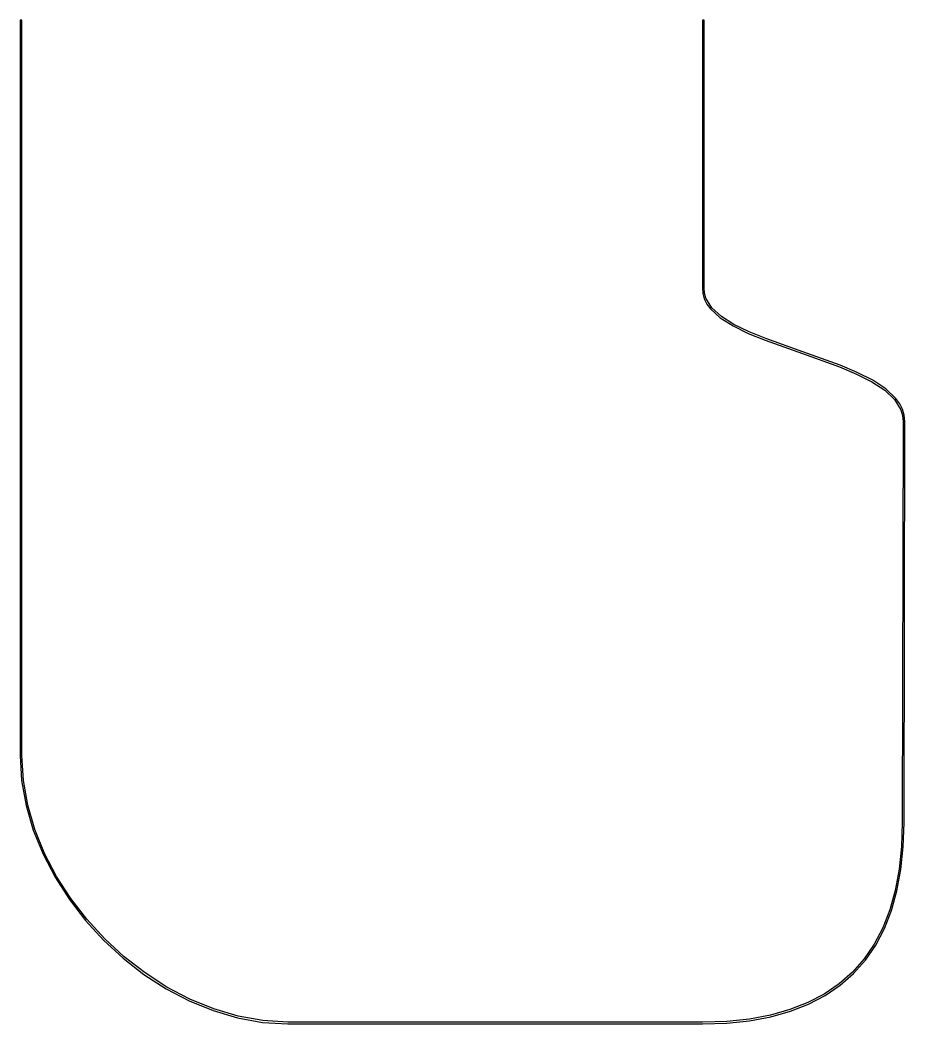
# Model space of a CAD drawing. Header units: millimetres. Extents: x 0 to 132, y 147 to 297.
import ezdxf

# ---------------------------------------------------------------- set-up
doc = ezdxf.new("R2010")
doc.units = ezdxf.units.MM
doc.layers.add('Layer_1', color=7, linetype='CONTINUOUS')

msp = doc.modelspace()

# ---------------------------------------------------------------- linework, layer by layer
at = {"layer": 'Layer_1', "color": 7}
msp.add_lwpolyline([(0, 297), (0, 187.055), (0.228825, 183.294), (0.895907, 179.564), (1.97215, 175.893), (3.42847, 172.312), (5.23578, 168.849), (7.36497, 165.533), (9.78696, 162.394), (12.4727, 159.461), (15.3933, 156.763), (18.5202, 154.329), (21.8246, 152.188), (25.2776, 150.371), (28.8505, 148.906), (32.5144, 147.823), (36.2405, 147.152), (40, 146.922), (102, 146.922), (105.642, 147.039), (109.051, 147.392), (112.226, 147.981), (115.168, 148.805), (117.876, 149.865), (120.35, 151.16), (122.589, 152.692), (124.594, 154.461), (126.362, 156.465), (127.894, 158.704), (129.19, 161.178), (130.25, 163.886), (131.074, 166.828), (131.662, 170.004), (132.015, 173.413), (132.133, 177.055), (132.266, 237), (132.175, 237.9358), (131.914, 238.819), (131.494, 239.6516), (130.928, 240.4355), (129.41, 241.8712), (127.453, 243.1582), (125.147, 244.328), (122.581, 245.4084), (117.023, 247.4082), (111.493, 249.3704), (108.963, 250.4011), (106.711, 251.498), (104.829, 252.685), (103.406, 253.9824), (102.526, 255.4084), (102.314, 256.1788), (102.266, 256.9941), (102.266, 256.998), (102.266, 297), (102, 297), (102, 257), (102.053, 256.1323), (102.281, 255.3125), (102.669, 254.539), (103.205, 253.8105), (104.671, 252.4723), (106.584, 251.2656), (108.856, 250.1581), (111.399, 249.1222), (116.938, 247.1582), (122.485, 245.161), (125.038, 244.0863), (127.322, 242.9277), (129.248, 241.6611), (130.725, 240.2656), (131.668, 238.7223), (131.915, 237.8859), (132, 237), (131.867, 177.055), (131.75, 173.431), (131.4, 170.043), (130.817, 166.891), (130, 163.973), (128.95, 161.291), (127.668, 158.842), (126.153, 156.629), (124.406, 154.648), (122.426, 152.901), (120.212, 151.386), (117.764, 150.104), (115.082, 149.055), (112.164, 148.238), (109.012, 147.655), (105.624, 147.304), (102, 147.188), (40, 147.188), (36.2722, 147.416), (32.5751, 148.083), (28.9377, 149.158), (25.3889, 150.613), (21.9577, 152.419), (18.6732, 154.546), (15.5644, 156.966), (12.6602, 159.648), (9.98977, 162.565), (7.58224, 165.686), (5.46629, 168.982), (3.67065, 172.423), (2.22404, 175.98), (1.15518, 179.624), (0.492801, 183.325), (0.265625, 187.055), (0.265625, 297)], close=True, dxfattribs=at)

doc.saveas('drawing.dxf')
